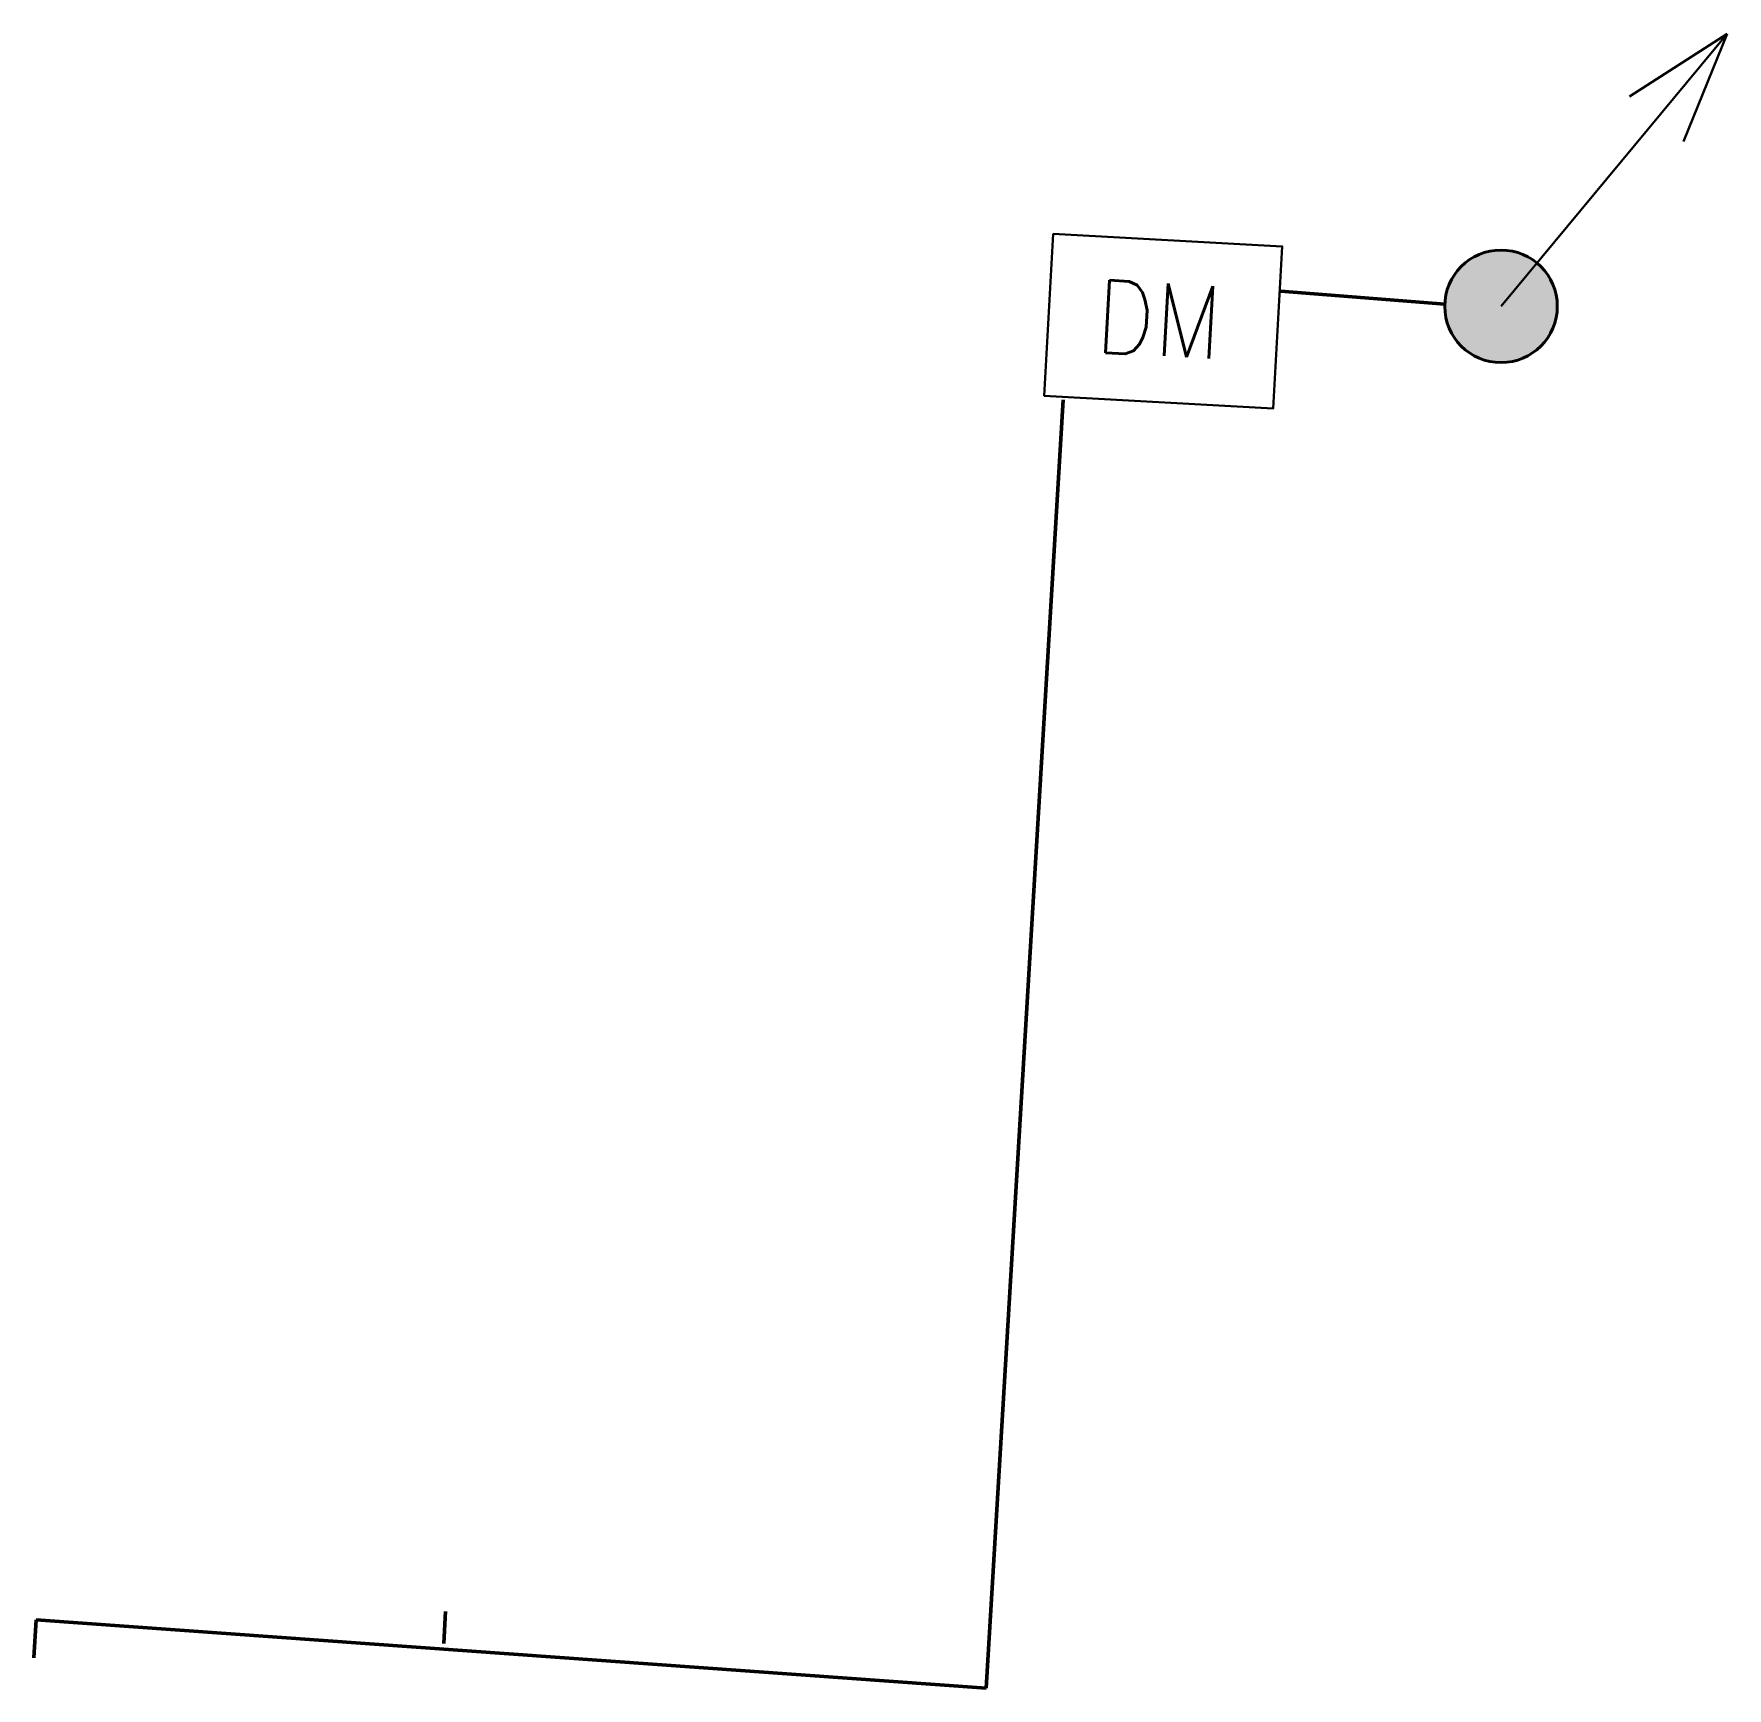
# Model space of a CAD drawing. Header units: millimetres. Extents: x -31621 to 16235, y 9578 to 59281.
# Drawn here: x 10908 to 13953, y 49867 to 52842 of the extents above.
import ezdxf
from ezdxf.enums import TextEntityAlignment as Align

# ---------------------------------------------------------------- set-up
doc = ezdxf.new("R2010")
doc.units = ezdxf.units.MM
for name, color, linetype, lineweight in [('SLP-_TRASY', 6, 'Continuous', 40), ('SLP-_TRASY-prostupy', 6, 'Continuous', 40), ('SLP-ACS', 6, 'Continuous', 30)]:
    doc.layers.add(name, color=color, linetype=linetype, lineweight=lineweight)
doc.styles.add('RS09', font='romans.shx', dxfattribs={"width": 0.9})

# ---------------------------------------------------------------- blocks, each defined once
blk = doc.blocks.new('SLP_PROSTUP')
at = {"layer": 'SLP-_TRASY-prostupy'}
h = blk.add_hatch(color=256, dxfattribs=at)
edge = h.paths.add_edge_path()
edge.add_arc((0, 0), 122.2, 0, 360)
at = {"layer": 'SLP-_TRASY-prostupy', "lineweight": 30}
for p, q in [((0, 0), (491.1, 591.6)), ((491.1, 591.6), (278.9, 455.3)), ((491.1, 591.6), (396.2, 358))]:
    blk.add_line(p, q, dxfattribs=at)
at = {"layer": 'SLP-_TRASY-prostupy'}
blk.add_circle((0, 0), 122.2, dxfattribs=at)
blk = doc.blocks.new('A$C2B1D30AD')
at = {"layer": 'SLP-ACS'}
blk.add_lwpolyline([(0, 270.6), (382.5, 270.6), (382.5, 0), (0, 0)], close=True, dxfattribs=at)
at = {"layer": 'SLP-ACS', "style": 'RS09', "width": 0.9}
blk.add_text('DM', height=120.96, rotation=360, dxfattribs=at).set_placement((184.2, 77.2), align=Align.CENTER)

msp = doc.modelspace()

# ---------------------------------------------------------------- linework, layer by layer
at = {"layer": 'SLP-_TRASY', "lineweight": 50}
for p, q in [((13149.4, 52379.3), (13445.2, 52355.8)), ((12620.1, 49867.4), (12758.7, 52183.5)), ((11644.9, 49947.4), (11648.3, 50005.1)), ((10907.8, 49921.9), (10911.9, 49990.1)), ((10911.9, 49990.1), (12620.1, 49867.4))]:
    msp.add_line(p, q, dxfattribs=at)

# ---------------------------------------------------------------- block references
at = {"layer": 'SLP-_TRASY-prostupy', "xscale": 0.8280000000000001, "yscale": 0.8280000000000001, "zscale": 0.8280000000000001}
msp.add_blockref('SLP_PROSTUP', (13546.2, 52351.8), dxfattribs=at)
at = {"layer": 'SLP-ACS', "xscale": 1.078125, "yscale": 1.078125, "zscale": 1.078125, "rotation": 356.8307360683955}
msp.add_blockref('A$C2B1D30AD', (12724.9, 52191.1), dxfattribs=at)

doc.saveas('drawing.dxf')
